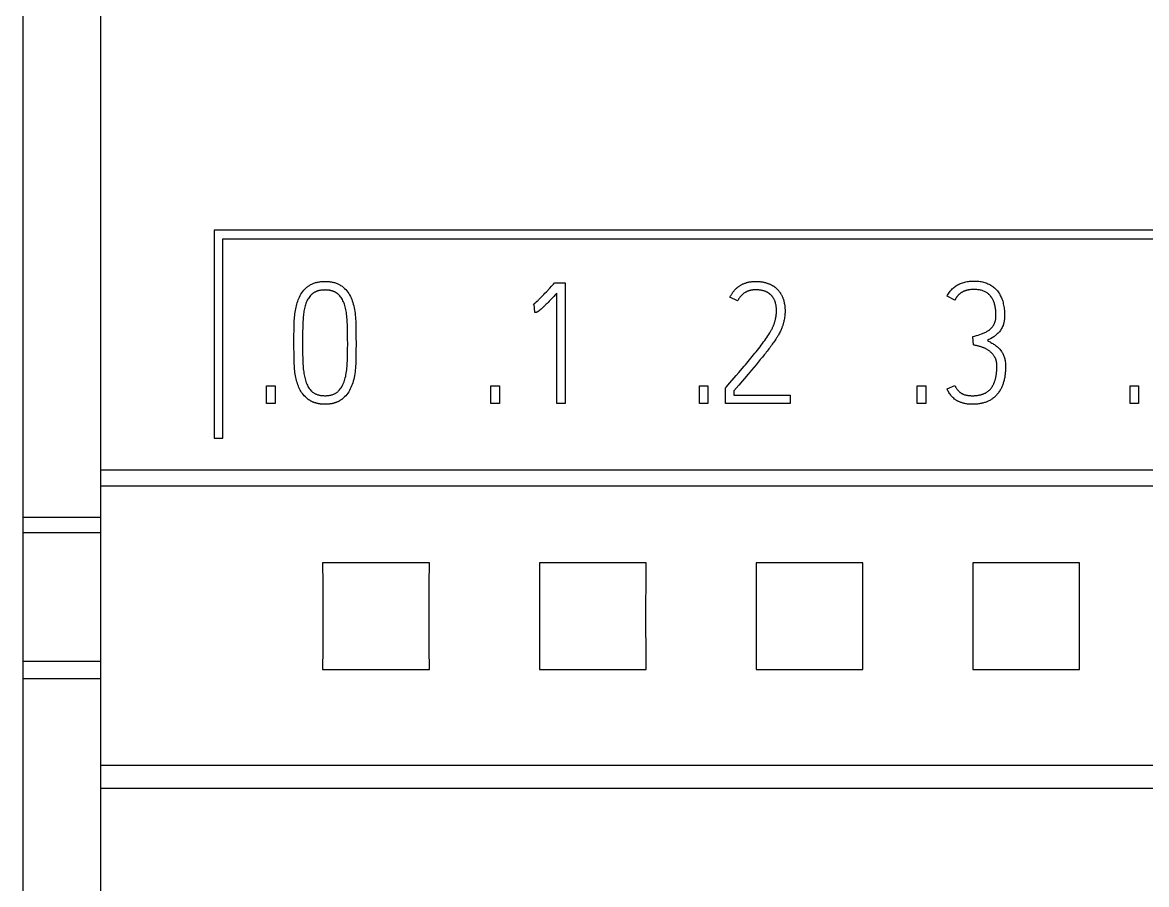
# Model space of a CAD drawing. Header units: inches. Extents: x 9000 to 22395, y 8106 to 17135.
# Drawn here: x 10189.99 to 10218.8, y 8370.59 to 8392.68 of the extents above; entities that cross this region are included whole.
import ezdxf

# ---------------------------------------------------------------- set-up
doc = ezdxf.new("R2010")
doc.units = ezdxf.units.IN
doc.header["$MEASUREMENT"] = 0
doc.layers.add('20000_FRONT_O', color=7, linetype='Continuous')
doc.layers.add('20500_FRONT_O_LABELING', color=7, linetype='Continuous')

# ---------------------------------------------------------------- blocks, each defined once
blk = doc.blocks.new('A$C21A67833')
at = {"layer": '20000_FRONT_O', "linetype": 'Continuous'}
for p, q in [((61.021, 22.835), (61.021, 76.112)), ((86.66, 41.173), (62.33, 41.173)), ((62.33, 41.173), (62.33, 38.773)), ((62.43, 41.073), (86.56, 41.073)), ((62.43, 38.773), (62.43, 41.073)), ((62.33, 38.773), (62.43, 38.773)), ((107.764, 38.405), (61.021, 38.405)), ((107.764, 38.217), (61.021, 38.217)), ((60.122, 37.86), (61.021, 37.86)), ((60.122, 37.86), (60.122, 37.686)), ((60.122, 37.686), (61.021, 37.686)), ((60.122, 37.686), (60.122, 36.2)), ((64.813, 37.336), (63.581, 37.336)), ((67.313, 37.336), (66.081, 37.336)), ((69.813, 37.336), (68.581, 37.336)), ((72.313, 37.336), (71.081, 37.336)), ((60.122, 36.2), (61.021, 36.2)), ((60.122, 36.2), (60.122, 36)), ((63.581, 36.104), (64.813, 36.104)), ((66.081, 36.104), (67.313, 36.104)), ((68.581, 36.104), (69.813, 36.104)), ((71.081, 36.104), (72.313, 36.104)), ((60.122, 36), (61.021, 36)), ((61.021, 35), (107.764, 35)), ((107.764, 34.732), (61.021, 34.732))]:
    blk.add_line(p, q, dxfattribs=at)
for points in [[(60.122, 62.136), (60.123, 54.044), (60.123, 45.952), (60.122, 37.86)], [(63.581, 37.336), (63.582, 37.094), (63.582, 36.845), (63.582, 36.595), (63.582, 36.347), (63.581, 36.104)], [(64.813, 36.104), (64.812, 36.347), (64.811, 36.595), (64.811, 36.845), (64.812, 37.094), (64.813, 37.336)], [(66.081, 37.336), (66.082, 37.094), (66.082, 36.845), (66.082, 36.595), (66.082, 36.347), (66.081, 36.104)], [(67.313, 36.104), (67.312, 36.347), (67.311, 36.595), (67.311, 36.845), (67.312, 37.094), (67.313, 37.336)], [(68.581, 37.336), (68.582, 37.094), (68.582, 36.845), (68.582, 36.595), (68.582, 36.347), (68.581, 36.104)], [(69.813, 36.104), (69.812, 36.347), (69.811, 36.595), (69.811, 36.845), (69.812, 37.094), (69.813, 37.336)], [(71.081, 37.336), (71.082, 37.094), (71.082, 36.845), (71.082, 36.595), (71.082, 36.347), (71.081, 36.104)], [(72.313, 36.104), (72.312, 36.347), (72.311, 36.595), (72.311, 36.845), (72.312, 37.094), (72.313, 37.336)], [(60.122, 36), (60.121, 31.825), (60.12, 27.65), (60.119, 23.475)]]:
    blk.add_lwpolyline(points, dxfattribs=at)
at = {"layer": '20500_FRONT_O_LABELING', "linetype": 'Continuous'}
for p, q in [((66.146, 40.444), (66.162, 40.461)), ((66.162, 40.461), (66.201, 40.503)), ((66.201, 40.503), (66.222, 40.526)), ((66.243, 40.55), (66.257, 40.565)), ((66.257, 40.565), (66.379, 40.565)), ((66.379, 40.565), (66.379, 39.171)), ((66.092, 40.388), (66.102, 40.397)), ((66.102, 40.397), (66.111, 40.407)), ((66.111, 40.407), (66.121, 40.417)), ((66.121, 40.417), (66.131, 40.428)), ((66.131, 40.428), (66.146, 40.444)), ((66.17, 40.327), (66.159, 40.316)), ((66.182, 40.339), (66.17, 40.327)), ((66.195, 40.352), (66.182, 40.339)), ((66.208, 40.366), (66.195, 40.352)), ((66.218, 40.376), (66.208, 40.366)), ((66.233, 40.392), (66.218, 40.376)), ((66.248, 40.408), (66.233, 40.392)), ((66.265, 40.426), (66.248, 40.408)), ((66.282, 40.445), (66.265, 40.426)), ((66.282, 39.171), (66.282, 40.445)), ((68.368, 40.355), (68.28, 40.4)), ((70.874, 40.365), (70.785, 40.41)), ((66.022, 40.319), (66.01, 40.315)), ((66.028, 40.22), (66.022, 40.319)), ((66.115, 40.273), (66.109, 40.268)), ((66.12, 40.278), (66.115, 40.273)), ((66.126, 40.284), (66.12, 40.278)), ((66.132, 40.29), (66.126, 40.284)), ((66.139, 40.296), (66.132, 40.29)), ((66.145, 40.302), (66.139, 40.296)), ((66.152, 40.309), (66.145, 40.302)), ((66.159, 40.316), (66.152, 40.309)), ((63.35, 40.004), (63.349, 39.963)), ((63.349, 39.963), (63.349, 39.92)), ((71.088, 39.847), (71.082, 39.944)), ((63.25, 39.88), (63.25, 39.927)), ((63.25, 39.832), (63.25, 39.88)), ((63.349, 39.855), (63.349, 39.811)), ((63.251, 39.717), (63.251, 39.762)), ((63.252, 39.673), (63.251, 39.717)), ((63.868, 39.726), (63.869, 39.771)), ((68.63, 39.678), (68.606, 39.649)), ((68.654, 39.707), (68.63, 39.678)), ((68.676, 39.735), (68.654, 39.707)), ((68.382, 39.53), (68.442, 39.601)), ((68.556, 39.589), (68.53, 39.558)), ((68.581, 39.619), (68.556, 39.589)), ((68.606, 39.649), (68.581, 39.619)), ((68.255, 39.384), (68.352, 39.496)), ((68.352, 39.496), (68.382, 39.53)), ((62.933, 39.377), (63.032, 39.377)), ((62.933, 39.173), (62.933, 39.377)), ((63.032, 39.377), (63.032, 39.173)), ((65.521, 39.377), (65.62, 39.377)), ((65.521, 39.173), (65.521, 39.377)), ((65.62, 39.377), (65.62, 39.173)), ((67.927, 39.377), (68.026, 39.377)), ((67.927, 39.173), (67.927, 39.377)), ((68.026, 39.377), (68.026, 39.173)), ((68.228, 39.351), (68.239, 39.365)), ((68.228, 39.173), (68.228, 39.351)), ((68.239, 39.365), (68.255, 39.384)), ((68.381, 39.383), (68.325, 39.317)), ((68.325, 39.317), (68.325, 39.27)), ((70.441, 39.377), (70.54, 39.377)), ((70.441, 39.173), (70.441, 39.377)), ((70.54, 39.377), (70.54, 39.173)), ((70.785, 39.34), (70.874, 39.38)), ((72.895, 39.377), (72.994, 39.377)), ((72.895, 39.173), (72.895, 39.377)), ((72.994, 39.377), (72.994, 39.173)), ((63.032, 39.173), (62.933, 39.173)), ((65.62, 39.173), (65.521, 39.173)), ((66.379, 39.171), (66.282, 39.171)), ((68.026, 39.173), (67.927, 39.173)), ((68.973, 39.173), (68.228, 39.173)), ((68.325, 39.27), (68.973, 39.27)), ((68.973, 39.27), (68.973, 39.173)), ((70.54, 39.173), (70.441, 39.173)), ((72.994, 39.173), (72.895, 39.173))]:
    blk.add_line(p, q, dxfattribs=at)
for points in [[(70.785, 40.41), (70.791, 40.422), (70.798, 40.434), (70.805, 40.445), (70.812, 40.456), (70.82, 40.466), (70.828, 40.476), (70.836, 40.485), (70.845, 40.494), (70.854, 40.503), (70.863, 40.511), (70.873, 40.519), (70.883, 40.526), (70.894, 40.533), (70.904, 40.54), (70.915, 40.546), (70.927, 40.551), (70.938, 40.556), (70.95, 40.561), (70.963, 40.565), (70.976, 40.569), (70.989, 40.573), (71.002, 40.576), (71.016, 40.578), (71.03, 40.58), (71.044, 40.582), (71.059, 40.583), (71.074, 40.584), (71.09, 40.584), (71.105, 40.584), (71.121, 40.584), (71.136, 40.583), (71.15, 40.582), (71.165, 40.58), (71.179, 40.578), (71.192, 40.575), (71.206, 40.572), (71.219, 40.568), (71.231, 40.564), (71.244, 40.559), (71.256, 40.554), (71.267, 40.549), (71.279, 40.543), (71.29, 40.537), (71.3, 40.53), (71.311, 40.523), (71.321, 40.515), (71.33, 40.507), (71.339, 40.499), (71.348, 40.49), (71.357, 40.48), (71.365, 40.47), (71.373, 40.46), (71.381, 40.45), (71.388, 40.439), (71.394, 40.427), (71.401, 40.415), (71.406, 40.403), (71.412, 40.391), (71.417, 40.378), (71.422, 40.365), (71.426, 40.351), (71.43, 40.337), (71.433, 40.322), (71.437, 40.307), (71.439, 40.292), (71.442, 40.276), (71.443, 40.26), (71.445, 40.244), (71.446, 40.227), (71.447, 40.21), (71.447, 40.192), (71.447, 40.184), (71.447, 40.175), (71.447, 40.166), (71.446, 40.158), (71.446, 40.15), (71.445, 40.142), (71.444, 40.134), (71.443, 40.126), (71.442, 40.119), (71.441, 40.112), (71.439, 40.105), (71.438, 40.098), (71.436, 40.091), (71.434, 40.085), (71.432, 40.078), (71.43, 40.072), (71.425, 40.061), (71.42, 40.049), (71.414, 40.039), (71.408, 40.028), (71.402, 40.018), (71.395, 40.009), (71.388, 40), (71.38, 39.991), (71.372, 39.983), (71.364, 39.975), (71.356, 39.967), (71.348, 39.96), (71.339, 39.953), (71.331, 39.947), (71.322, 39.941), (71.304, 39.929), (71.286, 39.919), (71.267, 39.909), (71.249, 39.899)], [(63.306, 40.383), (63.313, 40.4), (63.322, 40.417), (63.331, 40.434), (63.342, 40.45), (63.353, 40.465), (63.365, 40.479), (63.378, 40.493), (63.385, 40.5), (63.392, 40.507), (63.399, 40.513), (63.407, 40.519), (63.414, 40.524), (63.422, 40.53), (63.43, 40.535), (63.438, 40.54), (63.446, 40.544), (63.455, 40.549), (63.464, 40.553), (63.472, 40.556), (63.481, 40.56), (63.491, 40.563), (63.5, 40.566), (63.51, 40.569), (63.519, 40.571), (63.529, 40.573), (63.54, 40.575), (63.55, 40.577), (63.56, 40.578), (63.571, 40.579), (63.582, 40.58), (63.593, 40.58), (63.616, 40.58), (63.627, 40.58), (63.638, 40.58), (63.649, 40.579), (63.66, 40.578), (63.67, 40.576), (63.68, 40.575), (63.69, 40.573), (63.7, 40.571), (63.71, 40.568), (63.72, 40.566), (63.729, 40.563), (63.738, 40.559), (63.747, 40.556), (63.756, 40.552), (63.765, 40.548), (63.773, 40.544), (63.781, 40.539), (63.789, 40.534), (63.797, 40.529), (63.805, 40.524), (63.813, 40.518), (63.82, 40.512), (63.827, 40.506), (63.834, 40.499), (63.847, 40.486), (63.86, 40.471), (63.872, 40.456), (63.882, 40.441), (63.892, 40.425), (63.901, 40.408), (63.909, 40.391), (63.917, 40.373), (63.923, 40.355), (63.93, 40.336), (63.935, 40.317), (63.94, 40.297), (63.945, 40.277), (63.948, 40.256), (63.952, 40.234), (63.955, 40.213), (63.957, 40.19), (63.96, 40.168), (63.961, 40.144), (63.963, 40.121), (63.964, 40.096), (63.965, 40.072)], [(63.769, 40.425), (63.766, 40.428), (63.763, 40.43), (63.761, 40.433), (63.758, 40.435), (63.755, 40.437), (63.752, 40.44), (63.749, 40.442), (63.746, 40.444), (63.743, 40.446), (63.74, 40.448), (63.737, 40.45), (63.734, 40.452), (63.731, 40.454), (63.728, 40.456), (63.724, 40.457), (63.721, 40.459), (63.717, 40.461), (63.714, 40.462), (63.711, 40.464), (63.707, 40.465), (63.703, 40.466), (63.7, 40.468), (63.696, 40.469), (63.692, 40.47), (63.688, 40.471), (63.685, 40.472), (63.681, 40.473), (63.677, 40.474), (63.673, 40.475), (63.669, 40.476), (63.665, 40.477), (63.661, 40.478), (63.656, 40.478), (63.652, 40.479), (63.648, 40.479), (63.644, 40.48), (63.639, 40.48), (63.635, 40.481), (63.63, 40.481), (63.626, 40.481), (63.621, 40.481), (63.617, 40.481), (63.612, 40.482), (63.607, 40.482), (63.602, 40.481), (63.598, 40.481), (63.593, 40.481), (63.589, 40.481), (63.584, 40.481), (63.58, 40.48), (63.576, 40.48), (63.571, 40.48), (63.567, 40.479), (63.563, 40.478), (63.559, 40.478), (63.554, 40.477), (63.55, 40.476), (63.546, 40.476), (63.542, 40.475), (63.539, 40.474), (63.535, 40.473), (63.531, 40.472), (63.527, 40.471), (63.523, 40.47), (63.52, 40.468), (63.516, 40.467), (63.513, 40.466), (63.509, 40.465), (63.506, 40.463), (63.502, 40.462), (63.499, 40.46), (63.496, 40.458), (63.493, 40.457), (63.489, 40.455), (63.486, 40.453), (63.483, 40.452), (63.48, 40.45), (63.477, 40.448), (63.474, 40.446), (63.471, 40.444), (63.468, 40.442), (63.466, 40.439), (63.463, 40.437), (63.46, 40.435), (63.458, 40.433), (63.455, 40.43), (63.452, 40.428), (63.45, 40.425)], [(66.222, 40.526), (66.233, 40.538), (66.243, 40.55)], [(68.28, 40.4), (68.284, 40.407), (68.288, 40.415), (68.292, 40.422), (68.296, 40.428), (68.3, 40.435), (68.305, 40.442), (68.309, 40.448), (68.313, 40.455), (68.318, 40.461), (68.323, 40.467), (68.328, 40.473), (68.332, 40.478), (68.337, 40.484), (68.342, 40.489), (68.348, 40.494), (68.353, 40.499), (68.358, 40.504), (68.364, 40.509), (68.369, 40.514), (68.375, 40.518), (68.381, 40.523), (68.387, 40.527), (68.393, 40.531), (68.399, 40.534), (68.405, 40.538), (68.411, 40.542), (68.417, 40.545), (68.424, 40.548), (68.43, 40.551), (68.437, 40.554), (68.444, 40.557), (68.451, 40.56), (68.458, 40.562), (68.465, 40.564), (68.472, 40.567), (68.479, 40.569), (68.486, 40.57), (68.494, 40.572), (68.501, 40.574), (68.509, 40.575), (68.517, 40.576), (68.524, 40.577), (68.532, 40.578), (68.54, 40.579), (68.548, 40.58), (68.557, 40.58), (68.565, 40.58), (68.573, 40.581), (68.582, 40.581), (68.59, 40.58), (68.598, 40.58), (68.606, 40.58), (68.614, 40.579), (68.622, 40.579), (68.629, 40.578), (68.637, 40.577), (68.644, 40.576), (68.651, 40.575), (68.658, 40.574), (68.665, 40.572), (68.672, 40.571), (68.679, 40.569), (68.685, 40.568), (68.691, 40.566), (68.698, 40.564), (68.704, 40.562), (68.71, 40.56), (68.716, 40.558), (68.722, 40.556), (68.727, 40.554), (68.733, 40.552), (68.738, 40.549), (68.744, 40.547), (68.749, 40.545), (68.754, 40.542), (68.759, 40.54)], [(68.773, 40.4), (68.771, 40.404), (68.768, 40.408), (68.765, 40.411), (68.762, 40.415), (68.758, 40.418), (68.755, 40.422), (68.752, 40.425), (68.748, 40.428), (68.745, 40.431), (68.741, 40.434), (68.738, 40.437), (68.734, 40.44), (68.73, 40.443), (68.726, 40.446), (68.722, 40.448), (68.718, 40.451), (68.714, 40.453), (68.709, 40.455), (68.705, 40.458), (68.701, 40.46), (68.696, 40.462), (68.692, 40.464), (68.687, 40.466), (68.682, 40.467), (68.677, 40.469), (68.672, 40.471), (68.667, 40.472), (68.662, 40.473), (68.657, 40.475), (68.652, 40.476), (68.647, 40.477), (68.641, 40.478), (68.636, 40.479), (68.63, 40.48), (68.624, 40.481), (68.619, 40.481), (68.613, 40.482), (68.607, 40.482), (68.601, 40.483), (68.595, 40.483), (68.589, 40.483), (68.583, 40.484), (68.576, 40.484), (68.57, 40.483), (68.564, 40.483), (68.558, 40.483), (68.551, 40.482), (68.545, 40.482), (68.54, 40.481), (68.534, 40.48), (68.528, 40.479), (68.522, 40.478), (68.517, 40.477), (68.511, 40.476), (68.506, 40.474), (68.5, 40.473), (68.495, 40.471), (68.49, 40.469), (68.484, 40.467), (68.479, 40.465), (68.474, 40.463), (68.469, 40.461), (68.465, 40.458), (68.46, 40.455), (68.455, 40.453), (68.45, 40.45), (68.446, 40.447), (68.441, 40.444), (68.437, 40.441), (68.433, 40.437), (68.428, 40.434), (68.424, 40.43), (68.42, 40.426), (68.416, 40.423), (68.412, 40.419), (68.408, 40.414), (68.404, 40.41), (68.401, 40.406), (68.397, 40.401), (68.393, 40.397), (68.39, 40.392), (68.386, 40.387), (68.383, 40.382), (68.38, 40.377), (68.377, 40.372), (68.374, 40.366), (68.37, 40.361), (68.368, 40.355)], [(68.759, 40.54), (68.762, 40.538), (68.764, 40.537), (68.767, 40.535), (68.77, 40.534), (68.772, 40.532), (68.775, 40.531), (68.778, 40.529), (68.78, 40.528), (68.783, 40.526), (68.785, 40.524), (68.788, 40.523), (68.79, 40.521), (68.792, 40.519), (68.795, 40.518), (68.797, 40.516), (68.799, 40.514), (68.802, 40.513), (68.804, 40.511), (68.806, 40.509), (68.808, 40.507), (68.81, 40.506), (68.812, 40.504), (68.814, 40.502), (68.816, 40.5)], [(68.816, 40.5), (68.822, 40.494), (68.828, 40.488), (68.833, 40.482), (68.839, 40.476), (68.844, 40.471), (68.848, 40.465), (68.853, 40.459), (68.857, 40.454), (68.861, 40.448), (68.864, 40.442), (68.868, 40.436), (68.871, 40.43), (68.875, 40.424), (68.878, 40.418), (68.881, 40.412), (68.884, 40.406), (68.886, 40.4), (68.889, 40.393), (68.891, 40.387), (68.894, 40.38), (68.896, 40.374), (68.898, 40.367), (68.9, 40.361), (68.901, 40.354), (68.903, 40.347), (68.905, 40.341), (68.906, 40.334), (68.907, 40.327), (68.909, 40.32), (68.91, 40.314), (68.911, 40.307), (68.911, 40.3), (68.912, 40.293), (68.913, 40.287), (68.914, 40.28), (68.914, 40.273), (68.914, 40.266), (68.915, 40.259), (68.915, 40.253), (68.915, 40.246), (68.915, 40.232), (68.915, 40.219), (68.914, 40.205), (68.913, 40.192), (68.911, 40.178), (68.91, 40.165), (68.908, 40.152), (68.905, 40.139), (68.903, 40.126), (68.9, 40.113), (68.898, 40.107), (68.897, 40.101), (68.895, 40.095), (68.893, 40.089), (68.892, 40.083), (68.89, 40.077), (68.888, 40.071), (68.886, 40.065), (68.884, 40.06), (68.882, 40.054)], [(71.036, 40.483), (71.031, 40.482), (71.026, 40.481), (71.021, 40.48), (71.016, 40.479), (71.012, 40.478), (71.007, 40.476), (71.002, 40.475), (70.997, 40.473), (70.993, 40.472), (70.988, 40.47), (70.984, 40.468), (70.979, 40.467), (70.974, 40.465), (70.97, 40.463), (70.965, 40.46), (70.961, 40.458), (70.956, 40.455), (70.952, 40.453), (70.947, 40.45), (70.943, 40.447), (70.939, 40.444), (70.934, 40.44), (70.93, 40.437), (70.928, 40.435), (70.926, 40.433), (70.924, 40.432), (70.922, 40.43), (70.919, 40.428), (70.917, 40.426), (70.915, 40.424), (70.913, 40.422), (70.911, 40.42), (70.909, 40.417), (70.907, 40.415), (70.906, 40.413), (70.904, 40.411), (70.902, 40.408), (70.9, 40.406), (70.898, 40.404), (70.896, 40.401), (70.894, 40.399), (70.893, 40.396), (70.891, 40.394), (70.889, 40.391), (70.887, 40.388), (70.886, 40.386), (70.884, 40.383), (70.882, 40.38), (70.881, 40.377), (70.879, 40.374), (70.877, 40.371), (70.876, 40.368), (70.874, 40.365)], [(71.082, 39.944), (71.102, 39.95), (71.122, 39.956), (71.142, 39.962), (71.162, 39.968), (71.183, 39.975), (71.193, 39.979), (71.202, 39.983), (71.212, 39.987), (71.221, 39.991), (71.23, 39.996), (71.239, 40), (71.248, 40.005), (71.256, 40.011), (71.264, 40.016), (71.272, 40.022), (71.28, 40.028), (71.287, 40.035), (71.294, 40.042), (71.301, 40.049), (71.307, 40.057), (71.313, 40.065), (71.319, 40.073), (71.324, 40.082), (71.327, 40.086), (71.329, 40.091), (71.331, 40.095), (71.333, 40.1), (71.335, 40.105), (71.337, 40.11), (71.339, 40.115), (71.34, 40.121), (71.342, 40.126), (71.343, 40.132), (71.344, 40.138), (71.345, 40.144), (71.346, 40.15), (71.347, 40.156), (71.347, 40.162), (71.348, 40.169), (71.348, 40.175), (71.348, 40.182), (71.348, 40.196), (71.348, 40.209), (71.347, 40.222), (71.346, 40.235), (71.345, 40.248), (71.344, 40.26), (71.342, 40.272), (71.34, 40.283), (71.338, 40.294), (71.336, 40.305), (71.333, 40.316), (71.33, 40.326), (71.327, 40.336), (71.323, 40.346), (71.32, 40.355), (71.316, 40.364), (71.311, 40.373), (71.307, 40.381), (71.302, 40.389), (71.297, 40.397), (71.291, 40.404), (71.286, 40.411), (71.28, 40.418), (71.274, 40.425), (71.267, 40.431), (71.261, 40.437), (71.254, 40.442), (71.246, 40.447), (71.239, 40.452), (71.231, 40.457), (71.223, 40.461), (71.215, 40.465), (71.206, 40.469), (71.198, 40.472), (71.189, 40.475), (71.179, 40.478), (71.17, 40.48), (71.16, 40.482), (71.15, 40.484), (71.139, 40.485), (71.128, 40.486), (71.118, 40.487), (71.106, 40.487), (71.095, 40.488), (71.083, 40.487), (71.072, 40.487), (71.06, 40.486), (71.048, 40.484), (71.036, 40.483)], [(63.25, 39.927), (63.25, 39.974), (63.251, 39.997), (63.251, 40.02), (63.251, 40.042), (63.252, 40.064), (63.252, 40.085), (63.253, 40.107), (63.254, 40.128), (63.256, 40.148), (63.257, 40.169), (63.259, 40.189), (63.262, 40.208), (63.264, 40.227), (63.267, 40.246), (63.271, 40.265), (63.275, 40.283), (63.279, 40.3), (63.283, 40.317), (63.288, 40.334), (63.294, 40.351), (63.299, 40.367), (63.306, 40.383)], [(63.45, 40.425), (63.441, 40.416), (63.433, 40.406), (63.425, 40.396), (63.418, 40.385), (63.411, 40.374), (63.404, 40.363), (63.399, 40.351), (63.393, 40.338), (63.388, 40.325), (63.384, 40.312), (63.38, 40.298), (63.376, 40.284), (63.372, 40.269), (63.369, 40.254), (63.366, 40.239), (63.364, 40.223), (63.361, 40.206), (63.359, 40.19), (63.358, 40.173), (63.356, 40.155), (63.355, 40.137), (63.353, 40.119), (63.353, 40.101), (63.352, 40.082), (63.351, 40.063), (63.351, 40.044), (63.35, 40.004)], [(63.869, 39.912), (63.869, 39.935), (63.869, 39.958), (63.869, 39.98), (63.869, 40.002), (63.868, 40.024), (63.868, 40.045), (63.867, 40.066), (63.867, 40.087), (63.866, 40.107), (63.864, 40.126), (63.863, 40.146), (63.862, 40.165), (63.86, 40.183), (63.858, 40.202), (63.855, 40.22), (63.853, 40.237), (63.85, 40.254), (63.846, 40.27), (63.842, 40.286), (63.838, 40.301), (63.833, 40.316), (63.828, 40.33), (63.822, 40.344), (63.816, 40.357), (63.809, 40.37), (63.802, 40.382), (63.794, 40.393), (63.786, 40.404), (63.778, 40.415), (63.769, 40.425)], [(66.01, 40.315), (66.012, 40.316), (66.014, 40.317), (66.015, 40.318), (66.017, 40.319), (66.02, 40.321), (66.022, 40.323), (66.024, 40.325), (66.027, 40.327), (66.03, 40.33), (66.033, 40.332), (66.036, 40.335), (66.039, 40.338), (66.043, 40.341), (66.047, 40.344), (66.05, 40.347), (66.054, 40.351), (66.058, 40.354), (66.062, 40.358), (66.066, 40.362), (66.07, 40.366), (66.075, 40.37), (66.079, 40.374), (66.083, 40.379), (66.092, 40.388)], [(68.789, 40.087), (68.791, 40.092), (68.792, 40.097), (68.794, 40.102), (68.795, 40.108), (68.797, 40.113), (68.798, 40.118), (68.8, 40.124), (68.801, 40.129), (68.803, 40.135), (68.804, 40.14), (68.805, 40.146), (68.807, 40.152), (68.808, 40.158), (68.809, 40.164), (68.81, 40.17), (68.811, 40.176), (68.812, 40.182), (68.813, 40.188), (68.813, 40.194), (68.814, 40.201), (68.815, 40.207), (68.815, 40.213), (68.815, 40.219), (68.816, 40.226), (68.816, 40.232), (68.816, 40.238), (68.816, 40.245), (68.816, 40.251), (68.816, 40.257), (68.816, 40.264), (68.815, 40.27), (68.815, 40.276), (68.814, 40.282), (68.813, 40.288), (68.813, 40.294), (68.812, 40.301), (68.811, 40.307), (68.81, 40.313), (68.808, 40.319), (68.807, 40.325), (68.806, 40.33), (68.804, 40.336), (68.802, 40.342), (68.8, 40.348), (68.798, 40.353), (68.796, 40.359), (68.794, 40.364), (68.791, 40.37), (68.789, 40.375), (68.786, 40.38), (68.783, 40.385), (68.78, 40.39), (68.777, 40.395), (68.773, 40.4)], [(66.048, 40.223), (66.048, 40.223), (66.047, 40.223), (66.047, 40.223), (66.046, 40.223), (66.046, 40.223), (66.045, 40.222), (66.045, 40.222), (66.044, 40.222), (66.044, 40.222), (66.043, 40.222), (66.043, 40.222), (66.042, 40.222), (66.042, 40.222), (66.041, 40.221), (66.041, 40.221), (66.04, 40.221), (66.04, 40.221), (66.039, 40.221), (66.039, 40.221), (66.039, 40.221), (66.038, 40.221), (66.038, 40.221), (66.037, 40.221), (66.037, 40.22), (66.036, 40.22), (66.036, 40.22), (66.036, 40.22), (66.035, 40.22), (66.035, 40.22), (66.034, 40.22), (66.034, 40.22), (66.034, 40.22), (66.033, 40.22), (66.033, 40.22), (66.032, 40.22), (66.032, 40.22), (66.032, 40.22), (66.031, 40.22), (66.031, 40.22), (66.031, 40.22), (66.03, 40.22), (66.03, 40.22), (66.03, 40.22), (66.029, 40.22), (66.029, 40.22), (66.029, 40.22), (66.028, 40.22), (66.028, 40.22)], [(66.109, 40.268), (66.104, 40.263), (66.102, 40.261), (66.099, 40.259), (66.097, 40.257), (66.095, 40.255), (66.092, 40.253), (66.09, 40.251), (66.088, 40.249), (66.086, 40.248), (66.084, 40.246), (66.082, 40.244), (66.08, 40.243), (66.078, 40.241), (66.076, 40.24), (66.074, 40.238), (66.072, 40.237), (66.07, 40.236), (66.069, 40.235), (66.067, 40.233), (66.065, 40.232), (66.064, 40.231), (66.062, 40.23), (66.061, 40.229), (66.059, 40.228), (66.058, 40.228), (66.056, 40.227), (66.055, 40.226), (66.054, 40.226), (66.053, 40.225), (66.051, 40.224), (66.05, 40.224), (66.049, 40.224), (66.048, 40.223)], [(63.965, 40.072), (63.965, 40.021), (63.966, 39.995), (63.966, 39.969), (63.966, 39.942), (63.966, 39.915), (63.967, 39.888)], [(68.553, 39.732), (68.568, 39.751), (68.584, 39.77), (68.599, 39.789), (68.613, 39.808), (68.628, 39.827), (68.641, 39.845), (68.655, 39.864), (68.668, 39.882), (68.681, 39.9), (68.693, 39.918), (68.705, 39.935), (68.717, 39.952), (68.728, 39.969), (68.738, 39.986), (68.743, 39.994), (68.748, 40.002), (68.752, 40.01), (68.757, 40.018), (68.761, 40.026), (68.765, 40.033), (68.769, 40.04), (68.772, 40.048), (68.775, 40.055), (68.778, 40.061), (68.781, 40.068), (68.784, 40.075), (68.787, 40.081), (68.789, 40.087)], [(68.882, 40.054), (68.878, 40.045), (68.874, 40.035), (68.87, 40.025), (68.866, 40.015), (68.861, 40.005), (68.855, 39.994), (68.85, 39.984), (68.844, 39.973), (68.838, 39.962), (68.831, 39.951), (68.824, 39.939), (68.817, 39.928), (68.809, 39.916), (68.802, 39.904), (68.793, 39.892), (68.785, 39.88), (68.776, 39.867), (68.767, 39.855), (68.758, 39.842), (68.749, 39.829), (68.739, 39.816), (68.73, 39.803), (68.719, 39.79), (68.709, 39.777), (68.698, 39.763), (68.688, 39.749), (68.676, 39.735)], [(63.251, 39.762), (63.25, 39.808), (63.25, 39.832)], [(63.349, 39.92), (63.349, 39.899), (63.349, 39.855)], [(63.349, 39.811), (63.349, 39.79), (63.35, 39.769), (63.35, 39.748), (63.35, 39.727), (63.351, 39.706), (63.351, 39.686), (63.352, 39.666), (63.353, 39.647), (63.354, 39.627), (63.355, 39.608), (63.357, 39.59), (63.358, 39.572), (63.361, 39.554), (63.363, 39.536), (63.365, 39.519), (63.368, 39.503), (63.372, 39.486), (63.375, 39.471), (63.379, 39.455), (63.383, 39.44), (63.388, 39.426), (63.393, 39.412)], [(63.967, 39.888), (63.967, 39.833), (63.966, 39.806), (63.966, 39.779), (63.966, 39.753), (63.966, 39.727), (63.965, 39.702), (63.965, 39.677), (63.964, 39.652), (63.963, 39.628), (63.962, 39.604), (63.96, 39.581), (63.958, 39.558), (63.955, 39.536), (63.952, 39.514), (63.948, 39.493), (63.944, 39.472), (63.94, 39.451), (63.935, 39.431), (63.929, 39.412), (63.923, 39.393), (63.916, 39.375), (63.908, 39.357), (63.9, 39.34), (63.891, 39.323), (63.882, 39.307), (63.871, 39.291), (63.86, 39.277), (63.848, 39.262), (63.835, 39.249)], [(63.869, 39.771), (63.869, 39.794), (63.869, 39.817), (63.87, 39.841), (63.87, 39.864), (63.869, 39.912)], [(71.249, 39.899), (71.26, 39.893), (71.271, 39.887), (71.281, 39.882), (71.291, 39.876), (71.301, 39.87), (71.311, 39.864), (71.321, 39.858), (71.33, 39.852), (71.339, 39.845), (71.348, 39.839), (71.356, 39.833), (71.365, 39.826), (71.372, 39.819), (71.38, 39.812), (71.387, 39.805), (71.393, 39.797), (71.4, 39.789), (71.405, 39.782), (71.411, 39.773), (71.416, 39.765), (71.422, 39.757), (71.426, 39.748), (71.431, 39.739), (71.435, 39.729), (71.439, 39.719), (71.442, 39.71), (71.446, 39.699), (71.449, 39.689), (71.451, 39.678), (71.453, 39.667), (71.455, 39.655), (71.457, 39.643), (71.458, 39.631), (71.458, 39.619), (71.459, 39.606), (71.459, 39.593), (71.459, 39.58), (71.458, 39.568), (71.458, 39.555), (71.457, 39.543), (71.456, 39.531), (71.455, 39.519), (71.454, 39.507), (71.452, 39.496), (71.45, 39.484), (71.449, 39.473), (71.446, 39.462), (71.444, 39.451), (71.442, 39.441), (71.439, 39.43), (71.436, 39.42), (71.433, 39.41), (71.43, 39.4), (71.427, 39.391), (71.423, 39.381), (71.42, 39.372), (71.416, 39.363), (71.412, 39.354), (71.407, 39.345), (71.403, 39.337), (71.398, 39.329), (71.393, 39.32), (71.388, 39.312), (71.383, 39.305), (71.378, 39.297), (71.372, 39.29), (71.366, 39.282), (71.36, 39.275), (71.354, 39.269), (71.348, 39.262), (71.342, 39.256), (71.335, 39.249), (71.328, 39.243), (71.321, 39.238), (71.314, 39.232), (71.307, 39.227), (71.299, 39.222), (71.292, 39.217), (71.284, 39.212), (71.276, 39.208), (71.268, 39.203), (71.26, 39.199), (71.251, 39.196), (71.242, 39.192), (71.234, 39.189), (71.225, 39.185), (71.216, 39.182), (71.206, 39.18), (71.197, 39.177), (71.187, 39.175), (71.178, 39.173), (71.168, 39.171), (71.158, 39.169), (71.147, 39.168), (71.137, 39.166), (71.126, 39.165), (71.116, 39.164), (71.105, 39.164), (71.094, 39.163), (71.082, 39.163), (71.071, 39.163), (71.06, 39.163), (71.049, 39.164), (71.039, 39.165), (71.029, 39.165), (71.019, 39.166), (71.009, 39.168), (71, 39.169), (70.991, 39.171), (70.982, 39.173), (70.974, 39.175), (70.965, 39.177), (70.957, 39.179), (70.95, 39.182), (70.942, 39.185), (70.935, 39.188), (70.928, 39.191), (70.921, 39.194), (70.914, 39.197), (70.907, 39.2), (70.901, 39.204), (70.895, 39.207), (70.889, 39.211), (70.883, 39.215), (70.877, 39.219), (70.871, 39.223), (70.861, 39.232), (70.851, 39.24), (70.842, 39.249), (70.833, 39.259), (70.826, 39.269), (70.819, 39.279), (70.812, 39.289), (70.806, 39.299), (70.8, 39.31), (70.795, 39.32), (70.79, 39.33), (70.785, 39.34)], [(71.36, 39.604), (71.36, 39.608), (71.36, 39.613), (71.36, 39.617), (71.359, 39.621), (71.359, 39.626), (71.359, 39.63), (71.358, 39.634), (71.358, 39.638), (71.357, 39.642), (71.356, 39.646), (71.356, 39.65), (71.355, 39.654), (71.354, 39.658), (71.353, 39.662), (71.352, 39.666), (71.351, 39.669), (71.35, 39.673), (71.349, 39.677), (71.347, 39.68), (71.346, 39.684), (71.345, 39.687), (71.343, 39.691), (71.342, 39.694), (71.34, 39.698), (71.338, 39.701), (71.337, 39.704), (71.333, 39.711), (71.329, 39.717), (71.325, 39.723), (71.321, 39.729), (71.316, 39.735), (71.312, 39.741), (71.307, 39.746), (71.302, 39.751), (71.297, 39.756), (71.292, 39.761), (71.287, 39.766), (71.281, 39.771), (71.276, 39.775), (71.27, 39.78), (71.264, 39.784), (71.258, 39.788), (71.252, 39.791), (71.246, 39.795), (71.239, 39.799), (71.233, 39.802), (71.226, 39.805), (71.22, 39.809), (71.213, 39.812), (71.207, 39.814), (71.2, 39.817), (71.193, 39.82), (71.186, 39.822), (71.179, 39.824), (71.172, 39.827), (71.165, 39.829), (71.158, 39.831), (71.151, 39.833), (71.144, 39.835), (71.137, 39.836), (71.13, 39.838), (71.123, 39.84), (71.116, 39.841), (71.109, 39.843), (71.102, 39.844), (71.095, 39.846), (71.088, 39.847)], [(63.393, 39.412), (63.398, 39.397), (63.405, 39.384), (63.412, 39.37), (63.419, 39.358), (63.427, 39.346), (63.436, 39.334), (63.445, 39.323), (63.456, 39.313), (63.461, 39.308), (63.466, 39.304), (63.472, 39.299), (63.478, 39.295), (63.484, 39.291), (63.491, 39.288), (63.497, 39.284), (63.504, 39.281), (63.511, 39.278), (63.518, 39.276), (63.526, 39.273), (63.534, 39.271), (63.542, 39.269), (63.55, 39.268), (63.558, 39.266), (63.567, 39.265), (63.575, 39.264), (63.584, 39.263), (63.593, 39.263), (63.603, 39.262), (63.612, 39.262), (63.622, 39.262), (63.631, 39.263), (63.64, 39.264), (63.649, 39.264), (63.657, 39.266), (63.666, 39.267), (63.674, 39.269), (63.682, 39.271), (63.69, 39.273), (63.697, 39.275), (63.705, 39.278), (63.712, 39.281), (63.719, 39.284), (63.725, 39.287), (63.732, 39.291), (63.738, 39.295), (63.744, 39.299), (63.75, 39.303), (63.756, 39.308), (63.761, 39.313), (63.766, 39.318), (63.776, 39.329), (63.785, 39.34), (63.794, 39.352), (63.802, 39.365), (63.81, 39.378), (63.816, 39.392), (63.823, 39.406), (63.828, 39.421), (63.834, 39.437), (63.838, 39.453), (63.843, 39.469), (63.847, 39.486), (63.85, 39.504), (63.853, 39.522), (63.856, 39.54), (63.859, 39.559), (63.861, 39.579), (63.863, 39.599), (63.864, 39.619), (63.866, 39.64), (63.867, 39.661), (63.867, 39.682), (63.868, 39.726)], [(68.442, 39.601), (68.458, 39.619), (68.473, 39.638), (68.553, 39.732)], [(63.382, 39.249), (63.37, 39.261), (63.359, 39.273), (63.349, 39.286), (63.339, 39.299), (63.33, 39.313), (63.322, 39.327), (63.314, 39.342), (63.307, 39.357), (63.301, 39.373), (63.295, 39.388), (63.29, 39.405), (63.285, 39.421), (63.28, 39.439), (63.276, 39.456), (63.272, 39.474), (63.268, 39.492), (63.265, 39.511), (63.262, 39.53), (63.26, 39.549), (63.258, 39.569), (63.256, 39.589), (63.255, 39.61), (63.253, 39.63), (63.253, 39.651), (63.252, 39.673)], [(68.53, 39.558), (68.49, 39.511), (68.381, 39.383)], [(70.874, 39.38), (70.877, 39.374), (70.88, 39.368), (70.883, 39.362), (70.886, 39.356), (70.89, 39.351), (70.893, 39.345), (70.897, 39.34), (70.9, 39.335), (70.904, 39.33), (70.908, 39.326), (70.912, 39.321), (70.916, 39.317), (70.92, 39.313), (70.924, 39.309), (70.929, 39.305), (70.933, 39.301), (70.938, 39.298), (70.942, 39.295), (70.947, 39.291), (70.952, 39.289), (70.957, 39.286), (70.962, 39.283), (70.968, 39.281), (70.974, 39.279), (70.979, 39.276), (70.985, 39.274), (70.991, 39.273), (70.998, 39.271), (71.004, 39.269), (71.011, 39.268), (71.018, 39.267), (71.025, 39.266), (71.032, 39.265), (71.039, 39.264), (71.047, 39.263), (71.055, 39.263), (71.063, 39.262), (71.071, 39.262), (71.079, 39.262), (71.087, 39.262), (71.095, 39.262), (71.103, 39.263), (71.111, 39.263), (71.119, 39.264), (71.127, 39.265), (71.134, 39.266), (71.142, 39.267), (71.149, 39.268), (71.156, 39.269), (71.163, 39.271), (71.17, 39.272), (71.177, 39.274), (71.183, 39.276), (71.19, 39.278), (71.196, 39.28), (71.202, 39.283), (71.208, 39.285), (71.214, 39.288), (71.22, 39.291), (71.226, 39.293), (71.231, 39.296), (71.237, 39.3), (71.242, 39.303), (71.247, 39.306), (71.252, 39.31), (71.257, 39.314), (71.262, 39.318), (71.267, 39.322), (71.272, 39.326), (71.276, 39.33), (71.28, 39.334), (71.284, 39.339), (71.288, 39.344), (71.292, 39.349), (71.296, 39.354), (71.3, 39.359), (71.303, 39.364), (71.307, 39.37), (71.31, 39.375), (71.314, 39.381), (71.317, 39.387), (71.32, 39.393), (71.323, 39.399), (71.325, 39.406), (71.328, 39.412), (71.331, 39.419), (71.333, 39.426), (71.336, 39.433), (71.338, 39.44), (71.34, 39.447), (71.342, 39.454), (71.344, 39.462), (71.346, 39.47), (71.347, 39.478), (71.349, 39.486), (71.351, 39.494), (71.352, 39.502), (71.353, 39.511), (71.354, 39.519), (71.355, 39.528), (71.356, 39.537), (71.357, 39.546), (71.358, 39.555), (71.359, 39.565), (71.359, 39.574), (71.359, 39.584), (71.36, 39.594), (71.36, 39.604)], [(63.835, 39.249), (63.831, 39.245), (63.827, 39.241), (63.823, 39.237), (63.819, 39.234), (63.815, 39.23), (63.81, 39.227), (63.806, 39.223), (63.802, 39.22), (63.798, 39.217), (63.793, 39.214), (63.789, 39.211), (63.784, 39.208), (63.78, 39.205), (63.775, 39.203), (63.77, 39.2), (63.765, 39.197), (63.761, 39.195), (63.756, 39.193), (63.751, 39.19), (63.746, 39.188), (63.741, 39.186), (63.736, 39.184), (63.73, 39.182), (63.725, 39.181), (63.72, 39.179), (63.714, 39.177), (63.709, 39.176), (63.703, 39.174), (63.698, 39.173), (63.692, 39.172), (63.687, 39.17), (63.681, 39.169), (63.675, 39.168), (63.669, 39.167), (63.663, 39.167), (63.657, 39.166), (63.651, 39.165), (63.645, 39.165), (63.639, 39.164), (63.633, 39.164), (63.626, 39.164), (63.62, 39.163), (63.614, 39.163), (63.607, 39.163), (63.601, 39.163), (63.594, 39.163), (63.588, 39.164), (63.582, 39.164), (63.576, 39.164), (63.569, 39.165), (63.563, 39.166), (63.557, 39.166), (63.551, 39.167), (63.546, 39.168), (63.54, 39.169), (63.534, 39.17), (63.528, 39.171), (63.523, 39.172), (63.517, 39.173), (63.512, 39.175), (63.506, 39.176), (63.501, 39.178), (63.495, 39.179), (63.49, 39.181), (63.485, 39.183), (63.48, 39.185), (63.475, 39.187), (63.47, 39.189), (63.465, 39.191), (63.46, 39.193), (63.455, 39.196), (63.45, 39.198), (63.445, 39.201), (63.441, 39.203), (63.436, 39.206), (63.432, 39.209), (63.427, 39.211), (63.423, 39.214), (63.418, 39.217), (63.414, 39.22), (63.41, 39.224), (63.406, 39.227), (63.402, 39.23), (63.398, 39.234), (63.394, 39.237), (63.39, 39.241), (63.386, 39.245), (63.382, 39.249)]]:
    blk.add_lwpolyline(points, dxfattribs=at)

msp = doc.modelspace()

# ---------------------------------------------------------------- block references
at = {"xscale": 2.2218, "yscale": 2.2218, "zscale": 2.2218}
msp.add_blockref('A$C21A67833', (10056.419, 8295.882), dxfattribs=at)

doc.saveas('drawing.dxf')
